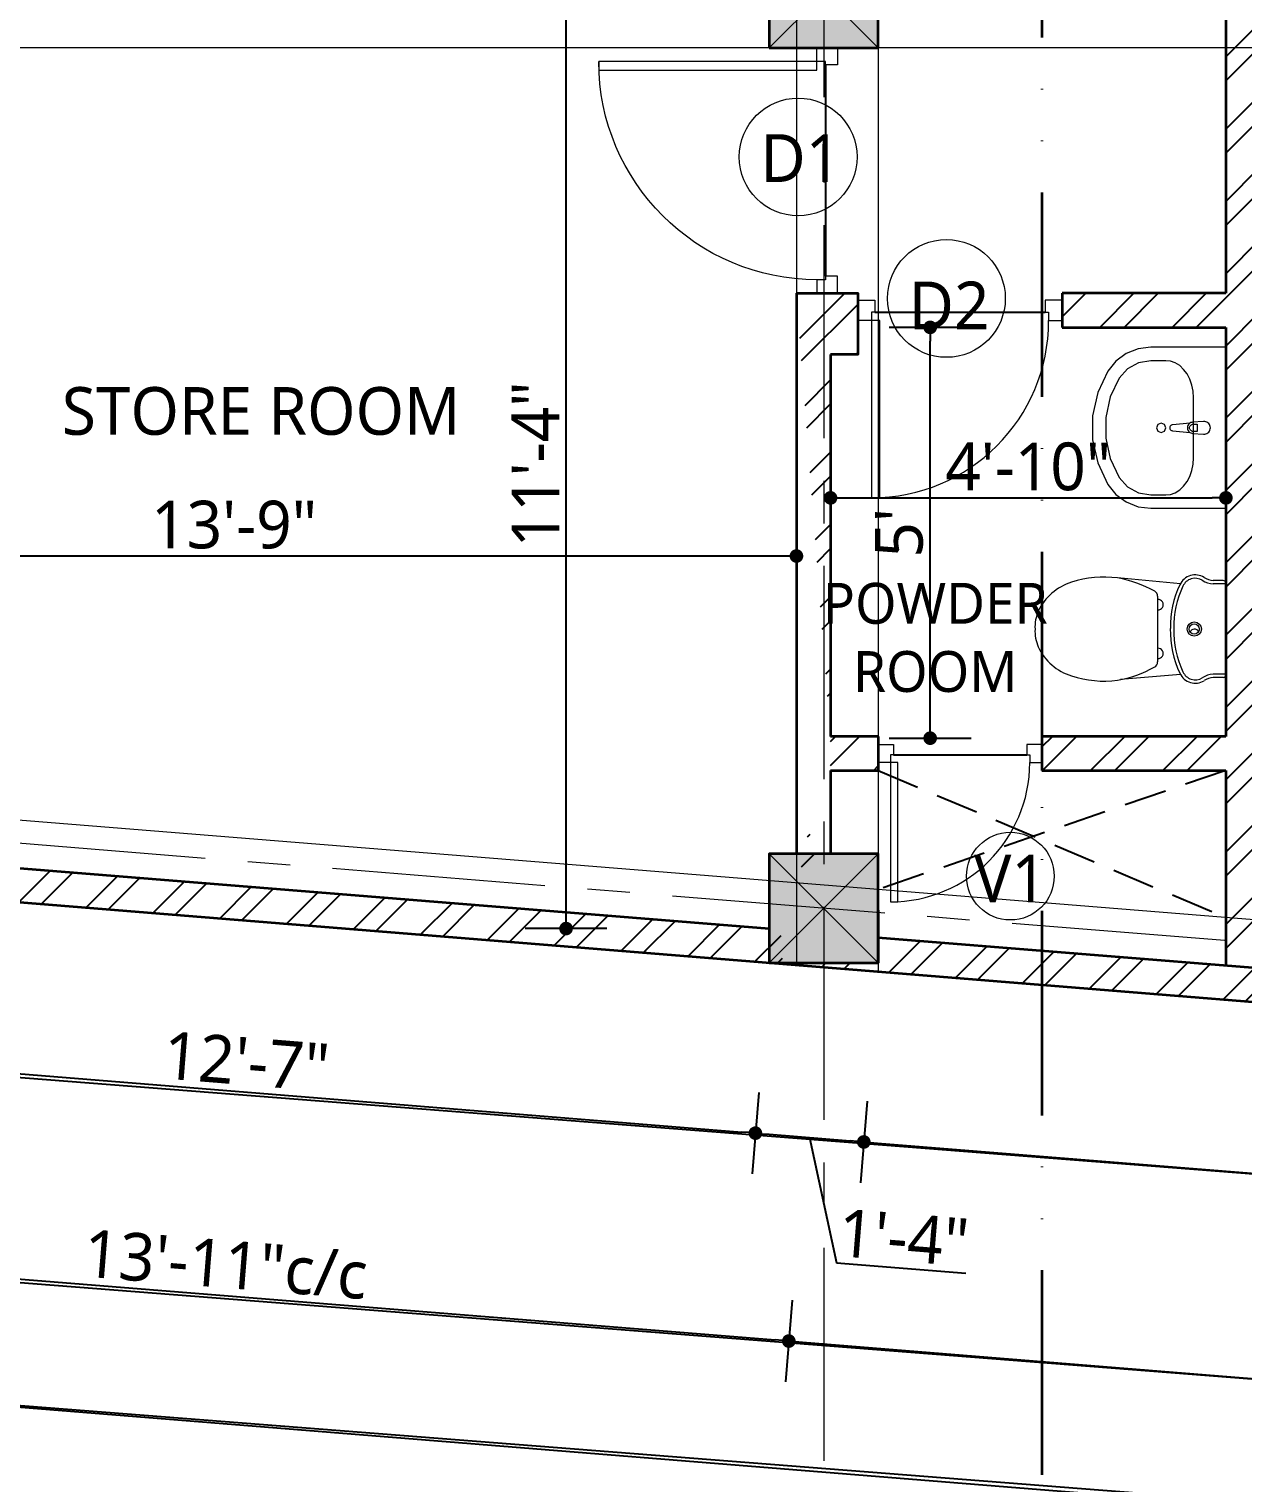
# Model space of a CAD drawing. Header units: inches. Extents: x 17146 to 31738, y -8920 to -2452.
# Drawn here: x 21137.3 to 21315.4, y -5398 to -5184.7 of the extents above; entities that cross this region are included whole.
import ezdxf

# ---------------------------------------------------------------- set-up
doc = ezdxf.new("R2010")
doc.units = ezdxf.units.IN
doc.header["$LTSCALE"] = 25
doc.header["$MEASUREMENT"] = 0
doc.header["$PDMODE"] = 3
for name, pattern in [('ACAD_ISO12W100', [21, 12, -3, 0, -3, 0, -3]), ('CENTER', [2, 1.25, -0.25, 0.25, -0.25]), ('DASHED2', [0.375, 0.25, -0.125])]:
    doc.linetypes.add(name, pattern=pattern)
doc.layers.get('Defpoints').update_dxf_attribs({"color": 251})
doc.layers.add('A-HATCH', color=7, linetype='Continuous')
doc.layers.add('Text-internal', color=7, linetype='Continuous')
for name, color, linetype, lineweight in [('A_Grid Name', 216, 'Continuous', 5), ('Center line', 252, 'CENTER', 20), ('Column', 130, 'Continuous', 35), ('Dim-external', 151, 'Continuous', 9), ('Dim-internal', 150, 'Continuous', 9), ('Door-window', 40, 'Continuous', 15), ('Furniture', 125, 'Continuous', 20), ('Hatch', 253, 'Continuous', 13), ('Section line', 30, 'Continuous', 35), ('Stairs', 134, 'Continuous', 25), ('text window', 212, 'Continuous', 20), ('Wall-Section', 6, 'Continuous', 35)]:
    doc.layers.add(name, color=color, linetype=linetype, lineweight=lineweight)
doc.styles.add('int text 1in-8ft', font='trebuc.ttf', dxfattribs={"height": 7})
doc.dimstyles.new('dim 1in-8ft', dxfattribs={"dimtxt": 7, "dimasz": 2, "dimexe": 6, "dimexo": 6, "dimgap": 1, "dimtad": 1, "dimdec": 0, "dimzin": 0, "dimdsep": 46, "dimlunit": 4, "dimtxsty": 'int text 1in-8ft', "dimblk": 'DOT', "dimcen": 4, "dimdle": 6, "dimclrt": 7, "dimadec": 0, "dimazin": 0, "dimtfac": 1, "dimtdec": 0, "dimtofl": 0, "dimtmove": 0, "dimatfit": 3, "dimfxl": 6, "dimfxlon": 1, "dimtolj": 1, "dimtzin": 0, "dimarcsym": 0})
doc.dimstyles.new('dim 1in-8ft c-c', dxfattribs={"dimtxt": 7, "dimasz": 2, "dimexe": 6, "dimexo": 6, "dimgap": 1, "dimtad": 1, "dimdec": 0, "dimzin": 0, "dimdsep": 46, "dimlunit": 4, "dimtxsty": 'int text 1in-8ft', "dimblk": 'DOT', "dimcen": 4, "dimdle": 6, "dimclrt": 7, "dimadec": 0, "dimazin": 0, "dimtfac": 1, "dimtdec": 0, "dimtofl": 0, "dimtmove": 0, "dimatfit": 3, "dimfxl": 6, "dimfxlon": 1, "dimtolj": 1, "dimtzin": 0, "dimarcsym": 0})
pattern_1 = [(45, (21802.997, -5239.595), (-5.3033, 5.3033), []), (45, (21806.5325, -5239.595), (-5.3033, 5.3033), [])]

# ---------------------------------------------------------------- blocks, each defined once
blk = doc.blocks.new('col')
at = {"layer": 'Hatch'}
h = blk.add_hatch(color=256, dxfattribs=at)
h.dxf.hatch_style = 1
h.paths.add_polyline_path([(-8, -8), (8, -8), (8, 8), (-8, 8)])
at = {"layer": 'Column'}
blk.add_lwpolyline([(-8, -8), (8, -8), (8, 8), (-8, 8)], close=True, dxfattribs=at)
at = {"layer": 'Dim-external'}
for p, q in [((-8, 8), (8, -8)), ((8, 8), (-8, -8))]:
    blk.add_line(p, q, dxfattribs=at)
blk = doc.blocks.new('gridd')
at = {"layer": 'Dim-external'}
for p in [(168, -150), (168, -284.21)]:
    blk.add_blockref('col', p, dxfattribs=at)
blk = doc.blocks.new('*U9')
at = {"lineweight": 20}
for points in [[(2, 1.5), (2, 33.5), (3.25, 33.47), (3.25, 1.5)], [(0, 1.5), (0, -1.5), (2.5, -1.5), (2.5, 0.25), (2, 0.25), (2, 1.5)], [(36, 1.5), (36, -1.5), (33.5, -1.5), (33.5, 0.25), (34, 0.25), (34, 1.5)]]:
    blk.add_lwpolyline(points, close=True, dxfattribs=at)
at = {"lineweight": 13}
blk.add_arc((2, 1.5), 32, 360, 90, dxfattribs=at)
at = {"layer": 'Defpoints'}
blk.add_line((2.5, 0.25), (33.5, 0.25), dxfattribs=at)
blk = doc.blocks.new('*U23')
at = {"lineweight": 20}
for points in [[(-2, 1.5), (-2, 27.5), (-3.25, 27.47), (-3.25, 1.5)], [(-30, 1.5), (-30, -1.5), (-27.5, -1.5), (-27.5, 0.25), (-28, 0.25), (-28, 1.5)], [(0, 1.5), (0, -1.5), (-2.5, -1.5), (-2.5, 0.25), (-2, 0.25), (-2, 1.5)]]:
    blk.add_lwpolyline(points, close=True, dxfattribs=at)
at = {"lineweight": 13}
blk.add_arc((-2, 1.5), 26, 90, 180, dxfattribs=at)
at = {"layer": 'Defpoints'}
blk.add_line((-2.5, 0.25), (-27.5, 0.25), dxfattribs=at)
blk = doc.blocks.new('Sanitary_Commode')
for p, q in [((-7.57, 0), (7.57, 0)), ((-7.48, 0), (-7.48, -2.09)), ((7.48, 0), (7.48, -2.12)), ((-8.04, -0.47), (-8.04, -2.09)), ((8.04, -0.47), (8.04, -2.12)), ((-7.5, -7.54), (-8.46, -17.96)), ((7.53, -7.54), (8.4, -17.49)), ((-5.44, -11.32), (5.47, -11.32))]:
    blk.add_line(p, q)
for centre, radius in [((0.01, -5.24), 1.18), ((0.01, -5.25), 0.847)]:
    blk.add_circle(centre, radius)
for centre, radius, start, end in [((-7.57, -0.47), 0.472, 90, 180), ((7.57, -0.47), 0.472, 0, 90), ((-11.13, -1.9), 3.09, 326.5687, 356.4698), ((-11.12, -1.91), 3.64, 326.6608, 357.0885), ((11.46, -1.75), 4, 185.3426, 212.6411), ((11.51, -1.73), 3.49, 186.5142, 212.5699), ((-6.16, -5.08), 2.81, 148.3639, 245.1822), ((-6.16, -5.08), 2.25, 148.6278, 245.6358), ((0.78, -5.22), 0.758, 114.8358, 249.215), ((6.18, -5.08), 2.25, 294.3642, 31.4264), ((6.18, -5.08), 2.81, 294.8178, 31.6361), ((-0.29, 7.25), 15.9, 244.6553, 270.7849), ((0.31, 7.2), 15.86, 268.6912, 295.4038), ((-0.29, 7.25), 16.46, 244.6528, 270.785), ((0.31, 7.2), 16.42, 268.6912, 295.4038), ((10.49, -21.25), 19.23, 150.5907, 170.1667), ((-5.44, -12.27), 0.945, 90, 150.5907), ((-4.03, -11.23), 0.846, 353.7591, 186.2409), ((4.05, -11.23), 0.846, 353.7591, 186.2409), ((5.47, -12.27), 0.945, 29.4093, 90), ((-10.46, -21.25), 19.23, 9.8333, 29.4093), ((8.39, -20.24), 17, 172.2958, 198.3397), ((-8.36, -20.24), 17, 341.6603, 7.7042), ((0.9, -22.91), 9.06, 197.2571, 244.8678), ((-0.87, -22.91), 9.06, 295.1322, 342.7429), ((-0.29, -24.99), 6.67, 246.5257, 272.5629), ((0.31, -24.94), 6.72, 267.4456, 293.3882)]:
    blk.add_arc(centre, radius, start, end)
blk = doc.blocks.new('grid')
at = {"layer": 'Center line'}
for p, q in [((167, 115), (167, -402.29)), ((774, -334.17), (-175, -257.62))]:
    blk.add_line(p, q, dxfattribs=at)
blk = doc.blocks.new('sec1')
at = {"layer": 'Section line', "linetype": 'ACAD_ISO12W100', "ltscale": 0.1}
blk.add_line((0, 162), (0, -396.16), dxfattribs=at)
blk = doc.blocks.new('_Dot')
at = {"color": 0, "linetype": 'ByBlock', "lineweight": -2}
blk.add_line((-0.5, 0), (-1, 0), dxfattribs=at)
at = {"color": 0, "linetype": 'ByBlock', "const_width": 0.5}
blk.add_lwpolyline([(-0.25, 0, 1), (0.25, 0, 1)], format="xyb", close=True, dxfattribs=at)
blk = doc.blocks.new('*D124')
at = {"layer": 'Defpoints', "color": 0, "transparency": 16777216}
for p in [(21095.87, -5308.3), (21245.87, -5321.69), (21243.85, -5346.68)]:
    blk.add_point(p, dxfattribs=at)
at = {"layer": 'Dim-external', "color": 0, "lineweight": -2, "transparency": 16777216}
for p, q in [((21094.23, -5328.6), (21093.27, -5340.56)), ((21095.74, -5334.74), (21241.86, -5346.52)), ((21244.34, -5340.7), (21243.37, -5352.67))]:
    blk.add_line(p, q, dxfattribs=at)
at = {"layer": 'Dim-external', "color": 0, "lineweight": -2, "transparency": 16777216, "xscale": 2, "yscale": 2, "zscale": 2}
for p, rotation in [((21093.75, -5334.58), 175.3884517382359), ((21243.85, -5346.68), 355.3884517382359)]:
    blk.add_blockref('_Dot', p, dxfattribs=dict(at, rotation=rotation))
at = {"layer": 'Dim-external', "color": 7, "transparency": 16777216, "insert": (21169.16, -5336.13), "char_height": 7, "attachment_point": 5, "rotation": 355.3885, "style": 'int text 1in-8ft'}
blk.add_mtext('\\A1;12\'-7"', dxfattribs=at)
blk = doc.blocks.new('*D125')
at = {"layer": 'Defpoints', "color": 0, "transparency": 16777216}
for p in [(21245.87, -5321.69), (21261.87, -5321.69), (21259.75, -5347.97)]:
    blk.add_point(p, dxfattribs=at)
at = {"layer": 'Dim-external', "color": 0, "lineweight": -2, "transparency": 16777216}
for p, q in [((21244.34, -5340.7), (21243.37, -5352.67)), ((21260.23, -5341.99), (21259.27, -5353.95)), ((21245.85, -5346.85), (21257.76, -5347.81)), ((21251.8, -5347.33), (21255.74, -5365.7)), ((21255.74, -5365.7), (21274.71, -5367.23))]:
    blk.add_line(p, q, dxfattribs=at)
at = {"layer": 'Dim-external', "color": 0, "lineweight": -2, "transparency": 16777216, "xscale": 2, "yscale": 2, "zscale": 2}
for p, rotation in [((21243.85, -5346.68), 175.3884517382359), ((21259.75, -5347.97), 355.3884517382359)]:
    blk.add_blockref('_Dot', p, dxfattribs=dict(at, rotation=rotation))
at = {"layer": 'Dim-external', "color": 7, "transparency": 16777216, "insert": (21265.58, -5361.98), "char_height": 7, "attachment_point": 5, "rotation": 355.3885, "style": 'int text 1in-8ft'}
blk.add_mtext('\\A1;1\'-4"', dxfattribs=at)
blk = doc.blocks.new('*D126')
at = {"layer": 'Defpoints', "color": 0, "transparency": 16777216}
for p in [(21261.87, -5321.69), (21418.87, -5335.64), (21416.85, -5360.64)]:
    blk.add_point(p, dxfattribs=at)
at = {"layer": 'Dim-external', "color": 0, "lineweight": -2, "transparency": 16777216}
for p, q in [((21260.23, -5341.99), (21259.27, -5353.95)), ((21261.74, -5348.13), (21414.86, -5360.48)), ((21417.34, -5354.66), (21416.37, -5366.62))]:
    blk.add_line(p, q, dxfattribs=at)
at = {"layer": 'Dim-external', "color": 0, "lineweight": -2, "transparency": 16777216, "xscale": 2, "yscale": 2, "zscale": 2}
for p, rotation in [((21259.75, -5347.97), 175.3884517382359), ((21416.85, -5360.64), 355.3884517382359)]:
    blk.add_blockref('_Dot', p, dxfattribs=dict(at, rotation=rotation))
at = {"layer": 'Dim-external', "color": 7, "transparency": 16777216, "insert": (21338.67, -5349.76), "char_height": 7, "attachment_point": 5, "rotation": 355.3885, "style": 'int text 1in-8ft'}
blk.add_mtext('\\A1;13\'-2"', dxfattribs=at)
blk = doc.blocks.new('*D131')
at = {"layer": 'Defpoints', "color": 0, "transparency": 16777216}
for p in [(21087.87, -5300.3), (21253.87, -5313.69), (21248.75, -5377.18)]:
    blk.add_point(p, dxfattribs=at)
at = {"layer": 'Dim-external', "color": 0, "lineweight": -2, "transparency": 16777216}
for p, q in [((21083.23, -5357.81), (21082.27, -5369.77)), ((21084.74, -5363.95), (21246.76, -5377.02)), ((21249.23, -5371.2), (21248.27, -5383.16))]:
    blk.add_line(p, q, dxfattribs=at)
at = {"layer": 'Dim-external', "color": 0, "lineweight": -2, "transparency": 16777216, "xscale": 2, "yscale": 2, "zscale": 2}
for p, rotation in [((21082.75, -5363.79), 175.3880941349796), ((21248.75, -5377.18), 355.3880941349796)]:
    blk.add_blockref('_Dot', p, dxfattribs=dict(at, rotation=rotation))
at = {"layer": 'Dim-external', "color": 7, "transparency": 16777216, "insert": (21166.12, -5365.93), "char_height": 7, "attachment_point": 5, "rotation": 355.3881, "style": 'int text 1in-8ft'}
blk.add_mtext('\\A1;13\'-11"c/c', dxfattribs=at)
blk = doc.blocks.new('*D132')
at = {"layer": 'Defpoints', "color": 0, "transparency": 16777216}
for p in [(21253.87, -5313.69), (21426.87, -5327.64), (21421.75, -5391.13)]:
    blk.add_point(p, dxfattribs=at)
at = {"layer": 'Dim-external', "color": 0, "lineweight": -2, "transparency": 16777216}
for p, q in [((21249.23, -5371.2), (21248.27, -5383.16)), ((21250.74, -5377.34), (21419.76, -5390.97)), ((21422.23, -5385.15), (21421.27, -5397.11))]:
    blk.add_line(p, q, dxfattribs=at)
at = {"layer": 'Dim-external', "color": 0, "lineweight": -2, "transparency": 16777216, "xscale": 2, "yscale": 2, "zscale": 2}
for p, rotation in [((21248.75, -5377.18), 175.3884517382403), ((21421.75, -5391.13), 355.3884517382404)]:
    blk.add_blockref('_Dot', p, dxfattribs=dict(at, rotation=rotation))
at = {"layer": 'Dim-external', "color": 7, "transparency": 16777216, "insert": (21335.62, -5379.6), "char_height": 7, "attachment_point": 5, "rotation": 355.3885, "style": 'int text 1in-8ft'}
blk.add_mtext('\\A1;14\'-6"c/c', dxfattribs=at)
blk = doc.blocks.new('*D134')
at = {"layer": 'Defpoints', "color": 0, "transparency": 16777216}
for p in [(21049.87, -5305.88), (21630.87, -5352.74), (21624.94, -5426.31)]:
    blk.add_point(p, dxfattribs=at)
at = {"layer": 'Dim-external', "color": 0, "lineweight": -2, "transparency": 16777216}
for p, q in [((21044.42, -5373.46), (21043.45, -5385.42)), ((21045.93, -5379.6), (21622.94, -5426.14)), ((21625.42, -5420.32), (21624.45, -5432.29))]:
    blk.add_line(p, q, dxfattribs=at)
at = {"layer": 'Dim-external', "color": 0, "lineweight": -2, "transparency": 16777216, "xscale": 2, "yscale": 2, "zscale": 2}
for p, rotation in [((21043.94, -5379.44), 175.3884517382374), ((21624.94, -5426.31), 355.3884517382374)]:
    blk.add_blockref('_Dot', p, dxfattribs=dict(at, rotation=rotation))
at = {"layer": 'Dim-external', "color": 7, "transparency": 16777216, "insert": (21334.8, -5398.33), "char_height": 7, "attachment_point": 5, "rotation": 355.3885, "style": 'int text 1in-8ft'}
blk.add_mtext('\\A1;48\'-7"', dxfattribs=at)
blk = doc.blocks.new('*D141')
at = {"layer": 'Defpoints', "color": 0, "transparency": 16777216}
for p in [(21246.87, -5172.48), (20995.87, -5187.48), (21079.87, -5187.48)]:
    blk.add_point(p, dxfattribs=at)
at = {"layer": 'Dim-external', "color": 0, "lineweight": -2, "transparency": 16777216}
for p, q in [((20984.81, -5176.66), (20984.81, -5157.63)), ((21001.87, -5172.48), (20989.87, -5172.48)), ((20995.87, -5174.48), (20995.87, -5185.48)), ((20995.87, -5179.98), (20984.81, -5176.66)), ((21001.87, -5187.48), (20989.87, -5187.48))]:
    blk.add_line(p, q, dxfattribs=at)
at = {"layer": 'Dim-external', "color": 0, "lineweight": -2, "transparency": 16777216, "xscale": 2, "yscale": 2, "zscale": 2}
for p, rotation in [((20995.87, -5172.48), 90), ((20995.87, -5187.48), 270)]:
    blk.add_blockref('_Dot', p, dxfattribs=dict(at, rotation=rotation))
at = {"layer": 'Dim-external', "color": 7, "transparency": 16777216, "insert": (20980.25, -5167.15), "char_height": 7, "attachment_point": 5, "rotation": 90, "style": 'int text 1in-8ft'}
blk.add_mtext('\\A1;1\'-3"', dxfattribs=at)
blk = doc.blocks.new('*D377')
at = {"layer": 'Defpoints', "color": 0, "transparency": 16777216}
for p in [(21084.87, -5223.48), (21249.87, -5223.48), (21084.87, -5262.02)]:
    blk.add_point(p, dxfattribs=at)
at = {"layer": 'Dim-internal', "color": 0, "lineweight": -2, "transparency": 16777216}
for p, q in [((21084.87, -5256.02), (21084.87, -5268.02)), ((21249.87, -5256.02), (21249.87, -5268.02)), ((21247.87, -5262.02), (21086.87, -5262.02))]:
    blk.add_line(p, q, dxfattribs=at)
at = {"layer": 'Dim-internal', "color": 0, "lineweight": -2, "transparency": 16777216, "xscale": 2, "yscale": 2, "zscale": 2, "rotation": 180}
blk.add_blockref('_Dot', (21084.87, -5262.02), dxfattribs=at)
at = {"layer": 'Dim-internal', "color": 0, "lineweight": -2, "transparency": 16777216, "xscale": 2, "yscale": 2, "zscale": 2}
blk.add_blockref('_Dot', (21249.87, -5262.02), dxfattribs=at)
at = {"layer": 'Dim-internal', "color": 7, "transparency": 16777216, "insert": (21167.37, -5257.45), "char_height": 7, "attachment_point": 5, "style": 'int text 1in-8ft'}
blk.add_mtext('\\A1;13\'-9"', dxfattribs=at)
blk = doc.blocks.new('*D378')
at = {"layer": 'Defpoints', "color": 0, "transparency": 16777216}
for p in [(21171.23, -5180.48), (21216.07, -5180.48), (21245.87, -5316.67)]:
    blk.add_point(p, dxfattribs=at)
at = {"layer": 'Dim-internal', "color": 0, "lineweight": -2, "transparency": 16777216}
for p, q in [((21210.07, -5180.48), (21222.07, -5180.48)), ((21216.07, -5314.67), (21216.07, -5182.48)), ((21222.07, -5316.67), (21210.07, -5316.67))]:
    blk.add_line(p, q, dxfattribs=at)
at = {"layer": 'Dim-internal', "color": 0, "lineweight": -2, "transparency": 16777216, "xscale": 2, "yscale": 2, "zscale": 2}
for p, rotation in [((21216.07, -5180.48), 90), ((21216.07, -5316.67), 270)]:
    blk.add_blockref('_Dot', p, dxfattribs=dict(at, rotation=rotation))
at = {"layer": 'Dim-internal', "color": 7, "transparency": 16777216, "insert": (21211.57, -5248.58), "char_height": 7, "attachment_point": 5, "rotation": 90, "style": 'int text 1in-8ft'}
blk.add_mtext('\\A1;11\'-4"', dxfattribs=at)
blk = doc.blocks.new('*D388')
at = {"layer": 'Defpoints', "color": 0, "transparency": 16777216}
for p in [(21312.87, -5253.49), (21254.87, -5288.48), (21312.87, -5288.48)]:
    blk.add_point(p, dxfattribs=at)
at = {"layer": 'Dim-internal', "color": 0, "lineweight": -2, "transparency": 16777216}
for p, q in [((21254.87, -5259.49), (21254.87, -5247.49)), ((21312.87, -5259.49), (21312.87, -5247.49)), ((21256.87, -5253.49), (21310.87, -5253.49))]:
    blk.add_line(p, q, dxfattribs=at)
at = {"layer": 'Dim-internal', "color": 0, "lineweight": -2, "transparency": 16777216, "xscale": 2, "yscale": 2, "zscale": 2, "rotation": 180}
blk.add_blockref('_Dot', (21254.87, -5253.49), dxfattribs=at)
at = {"layer": 'Dim-internal', "color": 0, "lineweight": -2, "transparency": 16777216, "xscale": 2, "yscale": 2, "zscale": 2}
blk.add_blockref('_Dot', (21312.87, -5253.49), dxfattribs=at)
at = {"layer": 'Dim-internal', "color": 7, "transparency": 16777216, "insert": (21283.87, -5248.92), "char_height": 7, "attachment_point": 5, "style": 'int text 1in-8ft'}
blk.add_mtext('\\A1;4\'-10"', dxfattribs=at)
blk = doc.blocks.new('*D389')
at = {"layer": 'Defpoints', "color": 0, "transparency": 16777216}
for p in [(21269.49, -5228.48), (21312.87, -5228.48), (21252.87, -5288.74)]:
    blk.add_point(p, dxfattribs=at)
at = {"layer": 'Dim-internal', "color": 0, "lineweight": -2, "transparency": 16777216}
for p, q in [((21275.49, -5228.48), (21263.49, -5228.48)), ((21269.49, -5286.74), (21269.49, -5230.48)), ((21263.49, -5288.74), (21275.49, -5288.74))]:
    blk.add_line(p, q, dxfattribs=at)
at = {"layer": 'Dim-internal', "color": 0, "lineweight": -2, "transparency": 16777216, "xscale": 2, "yscale": 2, "zscale": 2}
for p, rotation in [((21269.49, -5228.48), 90), ((21269.49, -5288.74), 270)]:
    blk.add_blockref('_Dot', p, dxfattribs=dict(at, rotation=rotation))
at = {"layer": 'Dim-internal', "color": 7, "transparency": 16777216, "insert": (21264.94, -5258.61), "char_height": 7, "attachment_point": 5, "rotation": 90, "style": 'int text 1in-8ft'}
blk.add_mtext("\\A1;5'", dxfattribs=at)
blk = doc.blocks.new('PL_TAP_1')
at = {"linetype": 'ByBlock'}
for p, q in [((-0.9, 0.3), (-0.93, 0.16)), ((-0.84, 0.45), (-0.9, 0.3)), ((-0.75, 0.6), (-0.84, 0.45)), ((-0.63, 0.72), (-0.75, 0.6)), ((-0.49, 0.82), (-0.63, 0.72)), ((-0.34, 0.89), (-0.49, 0.82)), ((-0.17, 0.94), (-0.34, 0.89)), ((0, 0.96), (-0.17, 0.94)), ((0.17, 0.94), (0, 0.96)), ((0.34, 0.89), (0.17, 0.94)), ((0.49, 0.82), (0.34, 0.89)), ((0.63, 0.72), (0.49, 0.82)), ((0.75, 0.6), (0.63, 0.72)), ((0.84, 0.45), (0.75, 0.6)), ((0.9, 0.3), (0.84, 0.45)), ((0.93, 0.16), (0.9, 0.3)), ((-0.94, -0.03), (-0.83, -1.65)), ((-0.92, -0.34), (-0.92, -0.35)), ((-0.83, -1.65), (-0.8, -1.79)), ((-0.8, -1.79), (-0.76, -1.93)), ((-0.76, -1.93), (-0.68, -2.05)), ((-0.7, -2.03), (-0.44, -4.61)), ((-0.68, -2.05), (-0.59, -2.17)), ((-0.54, -1.57), (-0.54, -0.98)), ((-0.54, -0.98), (0.54, -0.98)), ((-0.53, -1.66), (-0.54, -1.57)), ((-0.5, -1.75), (-0.53, -1.66)), ((-0.46, -1.83), (-0.5, -1.75)), ((-0.41, -1.91), (-0.46, -1.83)), ((-0.34, -1.97), (-0.41, -1.91)), ((-0.27, -2.02), (-0.34, -1.97)), ((-0.18, -2.06), (-0.27, -2.02)), ((-0.09, -2.09), (-0.18, -2.06)), ((0, -2.09), (-0.09, -2.09)), ((0.09, -2.09), (0, -2.09)), ((0.18, -2.06), (0.09, -2.09)), ((0.27, -2.02), (0.18, -2.06)), ((0.34, -1.97), (0.27, -2.02)), ((0.41, -1.91), (0.34, -1.97)), ((0.46, -1.83), (0.41, -1.91)), ((0.44, -4.61), (0.7, -2.03)), ((0.5, -1.75), (0.46, -1.83)), ((0.53, -1.66), (0.5, -1.75)), ((0.54, -1.57), (0.53, -1.66)), ((0.54, -0.98), (0.54, -1.57)), ((0.59, -2.17), (0.68, -2.05)), ((0.68, -2.05), (0.76, -1.93)), ((0.76, -1.93), (0.8, -1.79)), ((0.8, -1.79), (0.83, -1.65)), ((0.83, -1.65), (0.94, -0.03)), ((-0.59, -2.17), (-0.48, -2.26)), ((-0.48, -2.26), (-0.35, -2.33)), ((-0.35, -2.33), (-0.22, -2.38)), ((-0.22, -2.38), (-0.07, -2.41)), ((-0.07, -2.41), (0.07, -2.41)), ((0.07, -2.41), (0.22, -2.38)), ((0.22, -2.38), (0.35, -2.33)), ((0.35, -2.33), (0.48, -2.26)), ((0.48, -2.26), (0.59, -2.17)), ((-0.44, -4.61), (-0.42, -4.69)), ((-0.42, -4.69), (-0.39, -4.76)), ((-0.39, -4.76), (-0.35, -4.83)), ((-0.35, -4.83), (-0.29, -4.89)), ((-0.29, -4.89), (-0.23, -4.93)), ((-0.23, -4.93), (-0.16, -4.97)), ((-0.16, -4.97), (-0.08, -4.99)), ((-0.08, -4.99), (0, -5)), ((0, -5), (0.08, -4.99)), ((0.08, -4.99), (0.16, -4.97)), ((0.16, -4.97), (0.23, -4.93)), ((0.23, -4.93), (0.29, -4.89)), ((0.29, -4.89), (0.35, -4.83)), ((0.35, -4.83), (0.39, -4.76)), ((0.39, -4.76), (0.42, -4.69)), ((0.42, -4.69), (0.44, -4.61))]:
    blk.add_line(p, q, dxfattribs=at)
for centre, start, end in [((-0.24, 0.02), 168.2055, 184.1181), ((0.24, 0.02), 355.8819, 11.7945)]:
    blk.add_arc(centre, 0.708, start, end, dxfattribs=at)
blk = doc.blocks.new('PL_BASIN_2')
at = {"linetype": 'Continuous'}
h = blk.add_hatch(dxfattribs=at)
h.set_pattern_fill('EMPTY_FILL', color=0, scale=39370078.74015749, style=0)
h.set_pattern_definition([(0, (1000000, 1000000), (0, 1000000), [1e-05, -1000000])])
h.paths.add_polyline_path([(-11.81, 0), (-11.81, -11.02), (-11.71, -12.27), (-11.39, -13.48), (-10.88, -14.62), (-10.18, -15.66), (-9.32, -16.56), (-8.32, -17.31), (-5.71, -18.61), (-2.9, -19.41), (0, -19.68), (2.9, -19.41), (5.71, -18.61), (8.32, -17.31), (9.32, -16.56), (10.18, -15.66), (10.88, -14.62), (11.39, -13.48), (11.71, -12.27), (11.81, -11.02), (11.81, 0)], flags=0)
at = {"color": 0, "linetype": 'ByBlock'}
for p, q in [((-11.81, 0), (-11.81, -11.02)), ((-10.63, 0), (-11.81, 0)), ((10.63, 0), (-10.63, 0)), ((11.81, 0), (10.63, 0)), ((11.81, -11.02), (11.81, 0)), ((-8.57, -6.2), (-9.12, -6.78)), ((-7.9, -5.7), (-8.57, -6.2)), ((-7.13, -5.29), (-7.9, -5.7)), ((-6.27, -4.99), (-7.13, -5.29)), ((-5.35, -4.81), (-6.27, -4.99)), ((-4.41, -4.74), (-5.35, -4.81)), ((4.41, -4.74), (-4.41, -4.74)), ((5.35, -4.81), (4.41, -4.74)), ((6.27, -4.99), (5.35, -4.81)), ((7.13, -5.29), (6.27, -4.99)), ((7.9, -5.7), (7.13, -5.29)), ((8.57, -6.2), (7.9, -5.7)), ((9.12, -6.78), (8.57, -6.2)), ((-9.76, -8.11), (-9.84, -8.82)), ((-9.52, -7.43), (-9.76, -8.11)), ((-9.12, -6.78), (-9.52, -7.43)), ((9.52, -7.43), (9.12, -6.78)), ((9.76, -8.11), (9.52, -7.43)), ((9.84, -8.82), (9.76, -8.11)), ((-9.84, -8.82), (-9.84, -11.02)), ((9.84, -11.02), (9.84, -8.82))]:
    blk.add_line(p, q, dxfattribs=at)
blk.add_lwpolyline([(0, -8.82), (-0.49, -9.02), (-0.69, -9.51), (-0.49, -10), (0, -10.2), (0.49, -10), (0.69, -9.51), (0.49, -9.02)], close=True, dxfattribs=at)
blk.add_lwpolyline([(0, -8.82), (-0.49, -9.02), (-0.69, -9.51), (-0.49, -10), (0, -10.2), (0.49, -10), (0.69, -9.51), (0.49, -9.02)], close=True, dxfattribs=at)
for points in [[(-11.81, -11.02), (-11.58, -12.88), (-10.88, -14.62), (-9.77, -16.13), (-8.32, -17.31)], [(-9.84, -11.02), (-9.54, -12.83), (-8.65, -14.42), (-7.28, -15.64)], [(7.28, -15.64), (8.65, -14.42), (9.54, -12.83), (9.84, -11.02)], [(8.32, -17.31), (9.77, -16.13), (10.88, -14.62), (11.58, -12.88), (11.81, -11.02)], [(-7.28, -15.64), (-4.52, -16.96), (-1.53, -17.63), (1.53, -17.63), (4.52, -16.96), (7.28, -15.64)], [(-8.32, -17.31), (-5.16, -18.81), (-1.75, -19.59), (1.75, -19.59), (5.16, -18.81), (8.32, -17.31)]]:
    blk.add_lwpolyline(points, dxfattribs=at)
blk.add_blockref('PL_TAP_1', (0, -3.23), dxfattribs=at)
blk = doc.blocks.new('*U509')
at = {"lineweight": 20}
for points in [[(-2, 1.5), (-2, 24.5), (-3.25, 24.47), (-3.25, 1.5)], [(-27, 1.5), (-27, -1.5), (-24.5, -1.5), (-24.5, 0.25), (-25, 0.25), (-25, 1.5)], [(0, 1.5), (0, -1.5), (-2.5, -1.5), (-2.5, 0.25), (-2, 0.25), (-2, 1.5)]]:
    blk.add_lwpolyline(points, close=True, dxfattribs=at)
at = {"lineweight": 13}
blk.add_arc((-2, 1.5), 23, 90, 180, dxfattribs=at)
at = {"layer": 'Defpoints'}
blk.add_line((-2.5, 0.25), (-24.5, 0.25), dxfattribs=at)
blk = doc.blocks.new('BP')
at = {"layer": 'A_Grid Name'}
for p, q in [((170, 0), (170, -300.53)), ((182, 0), (182, -301.5)), ((521, -166), (0, -166)), ((551, -319.22), (-30, -272.36)), ((551, -331.26), (-30, -284.4))]:
    blk.add_line(p, q, dxfattribs=at)
blk.add_lwpolyline([(551, -331.26), (551, -317.22), (521, -314.8), (521, -87), (673, -87), (673, 0), (-30, 0), (-30, -14), (0, -14), (0, -272.82), (-30, -270.4), (-30, -284.4)], close=True, dxfattribs=at)

msp = doc.modelspace()

# ---------------------------------------------------------------- hatches: boundary and pattern name
at = {"layer": 'A-HATCH'}
h = msp.add_hatch(dxfattribs=at)
h.set_pattern_fill('ANSI32', color=256, scale=20)
h.set_pattern_definition(pattern_1)
h.paths.add_polyline_path([(21261.87, -5317.96), (21261.87, -5321.85), (21247.87, -5321.85), (21418.87, -5335.64), (21418.87, -5330.63), (21317.87, -5322.48), (21317.87, -5180.48), (21337.87, -5180.48), (21337.87, -5175.48), (21312.87, -5175.48), (21312.87, -5223.48), (21288.87, -5223.48), (21288.87, -5228.48), (21312.87, -5228.48), (21312.87, -5288.48), (21285.87, -5288.48), (21285.87, -5293.48), (21312.87, -5293.48), (21312.87, -5322.08)])
h = msp.add_hatch(dxfattribs=at)
h.set_pattern_fill('ANSI32', color=256, scale=20)
h.set_pattern_definition(pattern_1)
edge = h.paths.add_edge_path()
edge.add_line((21254.87, -5305.69), (21249.87, -5305.69))
edge.add_line((21261.87, -5288.48), (21261.87, -5293.48))
edge.add_line((21254.87, -5293.48), (21261.87, -5293.48))
edge.add_line((21261.87, -5288.48), (21254.87, -5288.48))
edge.add_line((21249.87, -5223.48), (21258.87, -5223.48))
edge.add_line((21258.87, -5223.48), (21258.87, -5232.48))
edge.add_line((21258.87, -5232.48), (21254.87, -5232.48))
edge.add_line((21254.87, -5307.59), (21249.87, -5307.59))
edge.add_line((21249.87, -5223.48), (21249.87, -5307.85))
edge.add_line((21254.87, -5293.48), (21254.87, -5307.59))
edge.add_line((21254.87, -5232.48), (21254.87, -5288.48))
h = msp.add_hatch(dxfattribs=at)
h.set_pattern_fill('ANSI32', color=256, scale=20)
h.set_pattern_definition(pattern_1)
h.paths.add_polyline_path([(21093.55, -5304.39), (21093.87, -5308.3), (21079.87, -5308.3), (21247.87, -5321.85), (21247.55, -5316.81)])

# ---------------------------------------------------------------- linework, layer by layer
at = {"layer": 'Defpoints'}
for points in [[(20947.87, -4949.48), (20947.87, -5371.93), (21824.87, -5440.5), (21824.87, -4949.48)], [(20965.87, -4967.48), (20965.87, -5355.28), (21806.87, -5421.03), (21806.87, -4967.48)]]:
    msp.add_lwpolyline(points, close=True, dxfattribs=at)
msp.add_lwpolyline([(20995.87, -4997.48), (20995.87, -5327.54), (21776.87, -5388.6), (21776.87, -4997.48), (20995.87, -4997.48)], dxfattribs=at)
at = {"layer": 'Stairs', "linetype": 'DASHED2'}
for p, q in [((21261.87, -5293.48), (21312.87, -5315.05)), ((21312.87, -5293.48), (21261.87, -5310.94))]:
    msp.add_line(p, q, dxfattribs=at)
at = {"layer": 'text window', "ltscale": 15}
for centre, radius in [((21250.12, -5203.48), 8.64), ((21271.87, -5224.23), 8.64), ((21281.25, -5308.98), 6.43)]:
    msp.add_circle(centre, radius, dxfattribs=at)
at = {"layer": 'Wall-Section'}
for p, q in [((21312.87, -5175.48), (21312.87, -5223.48)), ((21249.87, -5223.48), (21249.87, -5305.69)), ((21312.87, -5223.48), (21288.87, -5223.48)), ((21288.87, -5223.48), (21288.87, -5228.48)), ((21288.87, -5228.48), (21312.87, -5228.48)), ((21312.87, -5228.48), (21312.87, -5288.48)), ((21254.87, -5232.48), (21254.87, -5288.48)), ((21261.87, -5288.48), (21254.87, -5288.48)), ((21261.87, -5288.48), (21261.87, -5293.48)), ((21285.87, -5288.48), (21285.87, -5293.48)), ((21312.87, -5288.48), (21285.87, -5288.48)), ((21254.87, -5293.48), (21254.87, -5305.69)), ((21254.87, -5293.48), (21261.87, -5293.48)), ((21285.87, -5293.48), (21312.87, -5293.48)), ((21312.87, -5293.48), (21312.87, -5322.08)), ((21095.87, -5304.57), (21245.87, -5316.67)), ((21254.87, -5305.69), (21249.87, -5305.69)), ((21079.87, -5308.3), (21247.87, -5321.85)), ((21261.87, -5313.95), (21261.87, -5321.69)), ((21261.87, -5317.96), (21418.87, -5330.63)), ((21247.87, -5321.85), (21418.87, -5335.64)), ((21247.87, -5321.85), (21418.87, -5335.64))]:
    msp.add_line(p, q, dxfattribs=at)
msp.add_lwpolyline([(21249.87, -5223.48), (21258.87, -5223.48), (21258.87, -5232.48), (21254.87, -5232.48)], dxfattribs=at)

# ---------------------------------------------------------------- block references
at = {"layer": 'A_Grid Name'}
msp.add_blockref('BP', (21079.87, -5021.48), dxfattribs=at)
at = {"layer": 'Column'}
for name, p in [('grid', (21086.87, -5028.48)), ('gridd', (21085.87, -5029.48))]:
    msp.add_blockref(name, p, dxfattribs=at)
at = {"layer": 'Door-window', "xscale": -1, "rotation": 90}
msp.add_blockref('*U9', (21254.37, -5187.48), dxfattribs=at)
at = {"layer": 'Door-window', "rotation": 180}
msp.add_blockref('*U23', (21258.87, -5225.98), dxfattribs=at)
at = {"layer": 'Door-window', "xscale": 0.8888888888908052, "yscale": 0.8888888888908052, "zscale": 0.8888888888908052, "rotation": 180}
msp.add_blockref('*U509', (21261.87, -5290.98), dxfattribs=at)
at = {"layer": 'Furniture', "rotation": 270}
msp.add_blockref('PL_BASIN_2', (21312.87, -5243.21), dxfattribs=at)
at = {"layer": 'Furniture', "xscale": 0.8845770658774659, "yscale": 0.8845770658774659, "zscale": 0.8845770658774659, "rotation": 270}
msp.add_blockref('Sanitary_Commode', (21312.87, -5272.72), dxfattribs=at)
at = {"layer": 'Section line'}
msp.add_blockref('sec1', (21285.87, -5054.48), dxfattribs=at)

# ---------------------------------------------------------------- texts
at = {"layer": 'text window', "ltscale": 15, "char_height": 7, "attachment_point": 1, "style": 'int text 1in-8ft'}
for s, insert in [('\\pxqc;D1', (21242.38, -5200.15)), ('\\pxqc;D2', (21264.13, -5221.76)), ('\\pxqc;V1', (21273.15, -5305.83))]:
    msp.add_mtext_dynamic_manual_height_columns(s, width=16.2552, gutter_width=1, heights=[0], dxfattribs=dict(at, insert=insert))
at = {"layer": 'Text-internal', "attachment_point": 1, "style": 'int text 1in-8ft'}
for s, insert, char_height, width in [('{\\C0;STORE ROOM}', (21142.09, -5237.24), 7, 59.4002), ('\\pxqc;{\\C0;POWDER\\PROOM}', (21230.07, -5265.96), 6, 80.332)]:
    msp.add_mtext(s, dxfattribs=dict(at, insert=insert, char_height=char_height, width=width))

# ---------------------------------------------------------------- dimensions: what is measured, and where the dimension line sits
at = {"layer": 'Dim-external'}
for base, p1, p2, angle, dimstyle, override, picture, middle in [((20995.87, -5187.48), (21246.87, -5172.48), (21079.87, -5187.48), 90, 'dim 1in-8ft', {"dimtmove": 1}, '*D141', (20980.25, -5175.66)), ((21243.85, -5346.68), (21095.87, -5308.3), (21245.87, -5321.69), 175.3885, 'dim 1in-8ft', {"dimtmove": 1}, '*D124', (21169.16, -5336.13)), ((21421.75, -5391.13), (21253.87, -5313.69), (21426.87, -5327.64), 175.3885, 'dim 1in-8ft c-c', {"dimpost": 'c/c'}, '*D132', (21335.62, -5379.6)), ((21259.75, -5347.97), (21245.87, -5321.69), (21261.87, -5321.69), 175.3885, 'dim 1in-8ft', {"dimtmove": 1}, '*D125', (21257.1, -5361.3)), ((21416.85, -5360.64), (21261.87, -5321.69), (21418.87, -5335.64), 175.3885, 'dim 1in-8ft', {"dimtmove": 1}, '*D126', (21338.67, -5349.76))]:
    dim = msp.add_linear_dim(base=base, p1=p1, p2=p2, angle=angle, dimstyle=dimstyle, override=override, dxfattribs=at)
    dim.commit()
    dim.dimension.update_dxf_attribs({"geometry": picture, "text_midpoint": middle})
dim = msp.add_aligned_dim(p1=(21087.87, -5300.3), p2=(21253.87, -5313.69), distance=-63.69, dimstyle='dim 1in-8ft c-c', override={"dimpost": 'c/c'}, dxfattribs=at)
dim.commit()
dim.dimension.update_dxf_attribs({"geometry": '*D131', "text_midpoint": (21166.12, -5365.93)})
dim = msp.add_aligned_dim(p1=(21049.87, -5305.88), p2=(21630.87, -5352.74), distance=-73.8, dimstyle='dim 1in-8ft', dxfattribs=at)
dim.commit()
dim.dimension.update_dxf_attribs({"geometry": '*D134', "text_midpoint": (21334.8, -5398.33)})
at = {"layer": 'Dim-internal'}
for base, p1, p2, picture, middle in [((21216.07, -5180.48), (21245.87, -5316.67), (21171.23, -5180.48), '*D378', (21211.57, -5248.58)), ((21269.49, -5228.48), (21252.87, -5288.74), (21312.87, -5228.48), '*D389', (21264.94, -5258.61))]:
    dim = msp.add_linear_dim(base=base, p1=p1, p2=p2, angle=90, dimstyle='dim 1in-8ft', dxfattribs=at)
    dim.commit()
    dim.dimension.update_dxf_attribs({"geometry": picture, "text_midpoint": middle})
for base, p1, p2, picture, middle in [((21084.87, -5262.02), (21249.87, -5223.48), (21084.87, -5223.48), '*D377', (21167.37, -5257.45)), ((21312.87, -5253.49), (21254.87, -5288.48), (21312.87, -5288.48), '*D388', (21283.87, -5248.92))]:
    dim = msp.add_linear_dim(base=base, p1=p1, p2=p2, dimstyle='dim 1in-8ft', dxfattribs=at)
    dim.commit()
    dim.dimension.update_dxf_attribs({"geometry": picture, "text_midpoint": middle})

doc.saveas('drawing.dxf')
